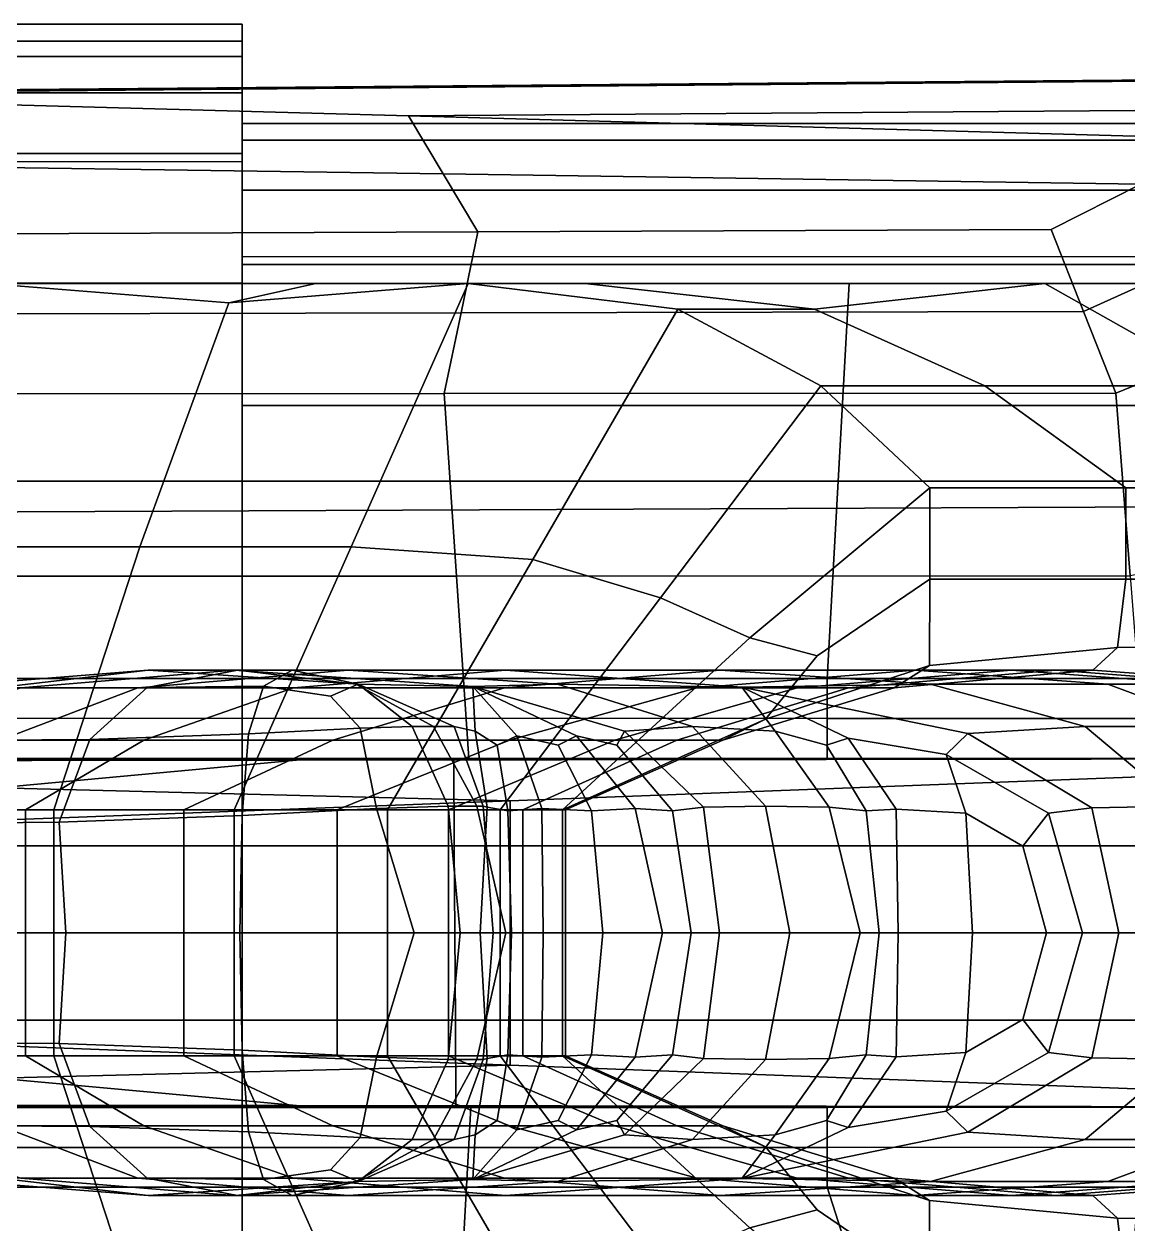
# Model space of a CAD drawing. Extents: x -4.9 to 4.89, y -0.62 to 0.62.
# Drawn here: x -2.0799 to -1.7448, y -0.0884 to 0.276 of the extents above; entities that cross this region are included whole.
import ezdxf

# ---------------------------------------------------------------- set-up
doc = ezdxf.new("R2010")
doc.units = 0

msp = doc.modelspace()

# ---------------------------------------------------------------- linework, layer by layer
for points in [[(-2.12019, 0.27597, 1.23672), (-2.12019, 0.26613, 1.30872), (-2.01368, 0.26613, 1.30768), (-2.01368, 0.27597, 1.23681)], [(-2.12019, 0.27597, 1.23672), (-2.01368, 0.27597, 1.23681), (-2.01368, 0.27074, 1.16838), (-2.12019, 0.27074, 1.16736)], [(-2.01368, 0.26085, 1.23478), (-2.01368, 0.27597, 1.23681), (-2.01368, 0.26613, 1.30768), (-2.01368, 0.25058, 1.29817)], [(-2.01368, 0.26085, 1.23478), (-2.01368, 0.25571, 1.16936), (-2.01368, 0.27074, 1.16838), (-2.01368, 0.27597, 1.23681)], [(-2.12019, 0.25503, 1.1017), (-2.12019, 0.27074, 1.16736), (-2.01368, 0.27074, 1.16838), (-2.01368, 0.25503, 1.1025)], [(-2.01368, 0.24028, 1.10369), (-2.01368, 0.25503, 1.1025), (-2.01368, 0.27074, 1.16838), (-2.01368, 0.25571, 1.16936)], [(-2.12019, 0.23661, 1.3823), (-2.01368, 0.23661, 1.38088), (-2.01368, 0.26613, 1.30768), (-2.12019, 0.26613, 1.30872)], [(-2.01368, 0.21976, 1.35777), (-2.01368, 0.25058, 1.29817), (-2.01368, 0.26613, 1.30768), (-2.01368, 0.23661, 1.38088)], [(-1.65817, 0.25948, 1.02672), (-2.21735, 0.25469, 1.02314), (-2.22207, 0.25438, 1.03844), (-1.38094, 0.26172, 1.03616)], [(-1.38092, 0.13086, 1.03712), (-1.38094, 0.26172, 1.03616), (-2.22207, 0.25438, 1.03844), (-2.22207, 0.12719, 1.03844)], [(-1.65817, 0.25948, 1.02672), (-1.37622, 0.26203, 1.02086), (-2.21262, 0.255, 1.00784), (-2.21735, 0.25469, 1.02314)], [(-1.41197, 0.25212, 0.98336), (-1.96318, 0.24806, 0.97699), (-2.21262, 0.255, 1.00784), (-1.37622, 0.26203, 1.02086)], [(-2.01368, 0.26085, 1.23478), (-2.01368, 0.25058, 1.29817), (-2.01368, 0.24573, 1.29361), (-2.01368, 0.24573, 1.23274)], [(-2.01368, 0.26085, 1.23478), (-2.01368, 0.24573, 1.23274), (-2.01368, 0.24068, 1.17034), (-2.01368, 0.25571, 1.16936)], [(-2.01368, 0.24028, 1.10369), (-2.01368, 0.25571, 1.16936), (-2.01368, 0.24068, 1.17034), (-2.01368, 0.22552, 1.10488)], [(-1.95264, 0.23044, 0.90912), (-2.16437, 0.23356, 0.92464), (-2.21262, 0.255, 1.00784), (-1.96318, 0.24806, 0.97699)], [(-2.12019, 0.25503, 1.1017), (-2.01368, 0.25503, 1.1025), (-2.01368, 0.2341, 1.03788), (-2.12019, 0.2341, 1.03788)], [(-2.01368, 0.24028, 1.10369), (-2.01368, 0.21971, 1.03788), (-2.01368, 0.2341, 1.03788), (-2.01368, 0.25503, 1.1025)], [(-1.41197, 0.25212, 0.98336), (-1.44773, 0.2422, 0.94586), (-1.71373, 0.24112, 0.94615), (-1.96318, 0.24806, 0.97699)], [(-2.01368, 0.21976, 1.35777), (-2.01368, 0.20292, 1.33466), (-2.01368, 0.24573, 1.29361), (-2.01368, 0.25058, 1.29817)], [(-1.95264, 0.23044, 0.90912), (-1.96318, 0.24806, 0.97699), (-1.71373, 0.24112, 0.94615), (-1.7409, 0.22733, 0.89361)], [(-1.73676, 0.24573, 1.23265), (-1.73676, 0.24068, 1.16931), (-2.01368, 0.24068, 1.17034), (-2.01368, 0.24573, 1.23274)], [(-1.73676, 0.24573, 1.23265), (-2.01368, 0.24573, 1.23274), (-2.01368, 0.24573, 1.29361), (-1.73676, 0.24573, 1.29503)], [(-1.73676, 0.20292, 1.33608), (-1.73676, 0.24573, 1.29503), (-2.01368, 0.24573, 1.29361), (-2.01368, 0.20292, 1.33466)], [(-1.73676, 0.22552, 1.10407), (-2.01368, 0.22552, 1.10488), (-2.01368, 0.24068, 1.17034), (-1.73676, 0.24068, 1.16931)], [(-2.01368, 0.24028, 1.10369), (-2.01368, 0.22552, 1.10488), (-2.01368, 0.20531, 1.03788), (-2.01368, 0.21971, 1.03788)], [(-1.95264, 0.23044, 0.90912), (-1.9421, 0.21282, 0.84125), (-2.11612, 0.21211, 0.84144), (-2.16437, 0.23356, 0.92464)], [(-2.12019, 0.23661, 1.3823), (-2.12019, 0.19724, 1.45667), (-2.01368, 0.19724, 1.45525), (-2.01368, 0.23661, 1.38088)], [(-2.01368, 0.21976, 1.35777), (-2.01368, 0.23661, 1.38088), (-2.01368, 0.19724, 1.45525), (-2.01368, 0.17868, 1.41548)], [(-1.95264, 0.23044, 0.90912), (-1.7409, 0.22733, 0.89361), (-1.76807, 0.21353, 0.84107), (-1.9421, 0.21282, 0.84125)], [(-1.72504, 0.20363, 0.86587), (-1.75824, 0.18868, 0.81162), (-1.76807, 0.21353, 0.84107), (-1.7409, 0.22733, 0.89361)], [(-1.73676, 0.22552, 1.10407), (-1.73676, 0.20531, 1.03788), (-2.01368, 0.20531, 1.03788), (-2.01368, 0.22552, 1.10488)], [(-2.01368, 0.21976, 1.35777), (-2.01368, 0.17868, 1.41548), (-2.01368, 0.16011, 1.37571), (-2.01368, 0.20292, 1.33466)], [(-1.94722, 0.1883, 0.81109), (-2.13621, 0.18791, 0.81057), (-2.11612, 0.21211, 0.84144), (-1.9421, 0.21282, 0.84125)], [(-1.94722, 0.1883, 0.81109), (-1.9421, 0.21282, 0.84125), (-1.76807, 0.21353, 0.84107), (-1.75824, 0.18868, 0.81162)], [(-1.73676, 0.20292, 1.33608), (-2.01368, 0.20292, 1.33466), (-2.01368, 0.16011, 1.37571), (-1.73676, 0.16011, 1.37713)], [(-1.72504, 0.20363, 0.86587), (-1.70917, 0.17992, 0.83814), (-1.74841, 0.16383, 0.78218), (-1.75824, 0.18868, 0.81162)], [(-1.83274, 0.1372, 0.59839), (-1.82942, 0.19714, 0.54645), (-2.27376, 0.19714, 0.54645), (-2.29509, 0.1372, 0.59839)], [(-1.94949, 0.19714, 0.49337), (-2.22759, 0.19714, 0.50349), (-2.27376, 0.19714, 0.54645), (-1.82942, 0.19714, 0.54645)], [(-1.94949, 0.19714, 0.49337), (-2.04224, 0.19714, 0.44375), (-2.19072, 0.19714, 0.45892), (-2.22759, 0.19714, 0.50349)], [(-2.08038, 0.19714, 0.401), (-2.17243, 0.19714, 0.41112), (-2.19072, 0.19714, 0.45892), (-2.04224, 0.19714, 0.44375)], [(-2.12019, 0, 1.45667), (-2.01368, 0, 1.45525), (-2.01368, 0.19724, 1.45525), (-2.12019, 0.19724, 1.45667)], [(-2.11036, 0.11725, 0.28423), (-2.09121, 0.19714, 0.3617), (-2.01769, 0.19126, 0.35264), (-2.04471, 0.11725, 0.27035)], [(-2.08038, 0.19714, 0.401), (-1.99128, 0.19714, 0.37716), (-2.01769, 0.19126, 0.35264), (-2.09121, 0.19714, 0.3617)], [(-2.08038, 0.19714, 0.401), (-2.04224, 0.19714, 0.44375), (-1.93312, 0.19714, 0.4151), (-1.99128, 0.19714, 0.37716)], [(-1.98061, 0.11725, 0.23311), (-2.04471, 0.11725, 0.27035), (-2.01769, 0.19126, 0.35264), (-1.9451, 0.19714, 0.30064)], [(-1.94949, 0.19714, 0.49337), (-1.67138, 0.19714, 0.48326), (-1.93312, 0.19714, 0.4151), (-2.04224, 0.19714, 0.44375)], [(-1.90963, 0.19714, 0.31856), (-1.9451, 0.19714, 0.30064), (-2.01769, 0.19126, 0.35264), (-1.99128, 0.19714, 0.37716)], [(-2.01368, 0, 1.41548), (-2.01368, 0.17868, 1.41548), (-2.01368, 0.19724, 1.45525), (-2.01368, 0, 1.45525)], [(-1.90963, 0.19714, 0.31856), (-1.99128, 0.19714, 0.37716), (-1.93312, 0.19714, 0.4151), (-1.87416, 0.19714, 0.33648)], [(-1.98061, 0.11725, 0.23311), (-1.9451, 0.19714, 0.30064), (-1.8814, 0.18939, 0.23089), (-1.92547, 0.11338, 0.17527)], [(-1.94949, 0.19714, 0.49337), (-1.82942, 0.19714, 0.54645), (-1.38508, 0.19714, 0.54645), (-1.67138, 0.19714, 0.48326)], [(-1.90963, 0.19714, 0.31856), (-1.83992, 0.18939, 0.23953), (-1.8814, 0.18939, 0.23089), (-1.9451, 0.19714, 0.30064)], [(-1.64803, 0.19714, 0.34914), (-1.87416, 0.19714, 0.33648), (-1.93312, 0.19714, 0.4151), (-1.67138, 0.19714, 0.48326)], [(-1.90963, 0.19714, 0.31856), (-1.87416, 0.19714, 0.33648), (-1.77003, 0.19714, 0.26432), (-1.83992, 0.18939, 0.23953)], [(-1.64803, 0.19714, 0.34914), (-1.62467, 0.19714, 0.21501), (-1.77003, 0.19714, 0.26432), (-1.87416, 0.19714, 0.33648)], [(-1.78818, 0.16615, 0.14707), (-1.83992, 0.18939, 0.23953), (-1.77003, 0.19714, 0.26432), (-1.7148, 0.16615, 0.14483)], [(-1.83274, 0.1372, 0.59839), (-1.3704, 0.1372, 0.59839), (-1.38508, 0.19714, 0.54645), (-1.82942, 0.19714, 0.54645)], [(-1.59444, 0.16615, 0.13145), (-1.7148, 0.16615, 0.14483), (-1.77003, 0.19714, 0.26432), (-1.62467, 0.19714, 0.21501)], [(-1.94722, 0.1883, 0.81109), (-1.95235, 0.16377, 0.78094), (-2.1563, 0.1637, 0.7797), (-2.13621, 0.18791, 0.81057)], [(-1.94722, 0.1883, 0.81109), (-1.75824, 0.18868, 0.81162), (-1.74841, 0.16383, 0.78218), (-1.95235, 0.16377, 0.78094)], [(-1.88672, 0.10176, 0.09955), (-1.92547, 0.11338, 0.17527), (-1.8814, 0.18939, 0.23089), (-1.83805, 0.16615, 0.14374)], [(-1.78818, 0.16615, 0.14707), (-1.83805, 0.16615, 0.14374), (-1.8814, 0.18939, 0.23089), (-1.83992, 0.18939, 0.23953)], [(-2.01368, 0, 1.41548), (-2.01368, 0, 1.37571), (-2.01368, 0.16011, 1.37571), (-2.01368, 0.17868, 1.41548)], [(-1.70428, 0.11644, 0.82666), (-1.74406, 0.10839, 0.7794), (-1.74841, 0.16383, 0.78218), (-1.70917, 0.17992, 0.83814)], [(-1.88672, 0.10176, 0.09955), (-1.83805, 0.16615, 0.14374), (-1.80489, 0.13517, 0.04789), (-1.85952, 0.08959, 0.03505)], [(-1.78818, 0.16615, 0.14707), (-1.74542, 0.13517, 0.04789), (-1.80489, 0.13517, 0.04789), (-1.83805, 0.16615, 0.14374)], [(-1.78818, 0.16615, 0.14707), (-1.7148, 0.16615, 0.14483), (-1.68595, 0.13517, 0.04789), (-1.74542, 0.13517, 0.04789)], [(-1.94863, 0.10836, 0.77775), (-2.1532, 0.10832, 0.77609), (-2.1563, 0.1637, 0.7797), (-1.95235, 0.16377, 0.78094)], [(-1.94863, 0.10836, 0.77775), (-1.95235, 0.16377, 0.78094), (-1.74841, 0.16383, 0.78218), (-1.74406, 0.10839, 0.7794)], [(-1.73676, 0, 1.37713), (-1.73676, 0.16011, 1.37713), (-2.01368, 0.16011, 1.37571), (-2.01368, 0, 1.37571)], [(-1.83274, 0.1372, 0.59839), (-2.29509, 0.1372, 0.59839), (-2.31642, 0.07726, 0.65034), (-1.83607, 0.07726, 0.65034)], [(-1.83907, 0.08409, 0.01085), (-1.85952, 0.08959, 0.03505), (-1.80489, 0.13517, 0.04789), (-1.80489, 0.10745, 0.02533)], [(-1.83274, 0.1372, 0.59839), (-1.83607, 0.07726, 0.65034), (-1.35571, 0.07726, 0.65034), (-1.3704, 0.1372, 0.59839)], [(-1.74542, 0.10745, 0.0263), (-1.80489, 0.10745, 0.02533), (-1.80489, 0.13517, 0.04789), (-1.74542, 0.13517, 0.04789)], [(-1.74542, 0.10745, 0.0263), (-1.74542, 0.13517, 0.04789), (-1.68595, 0.13517, 0.04789), (-1.68595, 0.10745, 0.02727)], [(-1.38092, 0.13086, 1.03712), (-2.22207, 0.12719, 1.03844), (-2.22207, 0, 1.03844), (-1.38092, -0.00003, 1.03759)], [(-2.11036, 0.11725, 0.28423), (-2.04471, 0.11725, 0.27035), (-2.07084, 0.03736, 0.19426), (-2.12951, 0.03736, 0.20676)], [(-1.98061, 0.11725, 0.23311), (-2.01611, 0.03736, 0.16559), (-2.07084, 0.03736, 0.19426), (-2.04471, 0.11725, 0.27035)], [(-1.98061, 0.11725, 0.23311), (-1.92547, 0.11338, 0.17527), (-1.96955, 0.03736, 0.11964), (-2.01611, 0.03736, 0.16559)], [(-1.88672, 0.10176, 0.09955), (-1.93539, 0.03736, 0.05535), (-1.96955, 0.03736, 0.11964), (-1.92547, 0.11338, 0.17527)], [(-1.94863, 0.10836, 0.77775), (-1.94491, 0.05294, 0.77456), (-2.1501, 0.05293, 0.77248), (-2.1532, 0.10832, 0.77609)], [(-1.94863, 0.10836, 0.77775), (-1.74406, 0.10839, 0.7794), (-1.73971, 0.05295, 0.77663), (-1.94491, 0.05294, 0.77456)], [(-1.83907, 0.08409, 0.01085), (-1.80489, 0.10745, 0.02533), (-1.805, 0.08123, -0.0072), (-1.85478, 0.06493, -0.01552)], [(-1.74542, 0.10745, 0.0263), (-1.74793, 0.08666, -0.00447), (-1.805, 0.08123, -0.0072), (-1.80489, 0.10745, 0.02533)], [(-1.74542, 0.10745, 0.0263), (-1.68595, 0.10745, 0.02727), (-1.67566, 0.0872, 0.01316), (-1.74793, 0.08666, -0.00447)], [(-1.88672, 0.10176, 0.09955), (-1.85952, 0.08959, 0.03505), (-1.91644, 0.03736, -0.01188), (-1.93539, 0.03736, 0.05535)], [(-1.83907, 0.08409, 0.01085), (-1.85478, 0.06493, -0.01552), (-1.91644, 0.03736, -0.01188), (-1.85952, 0.08959, 0.03505)], [(-1.75547, 0.07973, -0.05359), (-1.81577, 0.07443, -0.05205), (-1.805, 0.08123, -0.0072), (-1.74793, 0.08666, -0.00447)], [(-1.75547, 0.07973, -0.05359), (-1.74793, 0.08666, -0.00447), (-1.67566, 0.0872, 0.01316), (-1.70027, 0.07571, -0.06339)], [(-1.86773, 0.05855, -0.05758), (-1.85478, 0.06493, -0.01552), (-1.805, 0.08123, -0.0072), (-1.81577, 0.07443, -0.05205)], [(-1.83607, 0.06513, 0.6508), (-1.83607, 0.07726, 0.65034), (-2.31642, 0.07726, 0.65034), (-2.31642, 0.06515, 0.65126)], [(-2.04225, 0.07973, -0.63412), (-2.08837, 0.07438, -0.69396), (-2.14158, 0.06979, -0.67361), (-2.10961, 0.07443, -0.60182)], [(-2.04225, 0.07973, -0.63412), (-2.10961, 0.07443, -0.60182), (-2.08086, 0.07443, -0.51111), (-2.01623, 0.07973, -0.54067)], [(-2.04225, 0.07973, -0.63412), (-2.0151, 0.07973, -0.68495), (-2.04256, 0.07449, -0.71139), (-2.08837, 0.07438, -0.69396)], [(-1.98149, 0.07973, -0.45753), (-2.01623, 0.07973, -0.54067), (-2.08086, 0.07443, -0.51111), (-2.04536, 0.07443, -0.42725)], [(-1.98149, 0.07973, -0.45753), (-2.04536, 0.07443, -0.42725), (-1.9981, 0.07443, -0.34819), (-1.93369, 0.07973, -0.37754)], [(-1.99855, 0.07973, -0.71178), (-2.00719, 0.0749, -0.72753), (-2.04256, 0.07449, -0.71139), (-2.0151, 0.07973, -0.68495)], [(-2.04225, 0.07973, -0.63412), (-2.01623, 0.07973, -0.54067), (-1.94361, 0.07486, -0.56611), (-1.97843, 0.07547, -0.63645)], [(-2.04225, 0.07973, -0.63412), (-1.97843, 0.07547, -0.63645), (-1.97918, 0.07547, -0.68578), (-2.0151, 0.07973, -0.68495)], [(-1.98149, 0.07973, -0.45753), (-1.9179, 0.07547, -0.48424), (-1.94361, 0.07486, -0.56611), (-2.01623, 0.07973, -0.54067)], [(-1.99855, 0.07973, -0.71178), (-2.0151, 0.07973, -0.68495), (-1.97918, 0.07547, -0.68578), (-1.97848, 0.07547, -0.71855)], [(-1.99855, 0.07973, -0.71178), (-1.97848, 0.07547, -0.71855), (-1.98686, 0.0719, -0.73308), (-2.00719, 0.0749, -0.72753)], [(-1.86852, 0.07973, -0.29355), (-1.93369, 0.07973, -0.37754), (-1.9981, 0.07443, -0.34819), (-1.93407, 0.07443, -0.27184)], [(-1.98149, 0.07973, -0.45753), (-1.93369, 0.07973, -0.37754), (-1.86198, 0.0746, -0.41116), (-1.9179, 0.07547, -0.48424)], [(-1.86852, 0.07973, -0.29355), (-1.93407, 0.07443, -0.27184), (-1.87563, 0.07443, -0.20409), (-1.80947, 0.07973, -0.2171)], [(-1.86852, 0.07973, -0.29355), (-1.80467, 0.07547, -0.31154), (-1.86198, 0.0746, -0.41116), (-1.93369, 0.07973, -0.37754)], [(-1.78009, 0.07973, -0.15973), (-1.80947, 0.07973, -0.2171), (-1.87563, 0.07443, -0.20409), (-1.84517, 0.07443, -0.1508)], [(-1.86852, 0.07973, -0.29355), (-1.80947, 0.07973, -0.2171), (-1.75083, 0.07547, -0.23622), (-1.80467, 0.07547, -0.31154)], [(-1.78009, 0.07973, -0.15973), (-1.84517, 0.07443, -0.1508), (-1.82958, 0.07443, -0.10309), (-1.76665, 0.07973, -0.10928)], [(-1.83607, 0.06513, 0.6508), (-1.35571, 0.06511, 0.65034), (-1.35571, 0.07726, 0.65034), (-1.83607, 0.07726, 0.65034)], [(-1.75547, 0.07973, -0.05359), (-1.76665, 0.07973, -0.10928), (-1.82958, 0.07443, -0.10309), (-1.81577, 0.07443, -0.05205)], [(-1.78009, 0.07973, -0.15973), (-1.72329, 0.07547, -0.17914), (-1.75083, 0.07547, -0.23622), (-1.80947, 0.07973, -0.2171)], [(-1.78009, 0.07973, -0.15973), (-1.76665, 0.07973, -0.10928), (-1.7018, 0.07477, -0.12755), (-1.72329, 0.07547, -0.17914)], [(-1.75547, 0.07973, -0.05359), (-1.70027, 0.07571, -0.06339), (-1.7018, 0.07477, -0.12755), (-1.76665, 0.07973, -0.10928)], [(-2.08711, 0.05855, -0.39218), (-2.04536, 0.07443, -0.42725), (-2.08086, 0.07443, -0.51111), (-2.12104, 0.05855, -0.47137)], [(-2.11844, 0.05834, -0.7225), (-2.08837, 0.07438, -0.69396), (-2.04256, 0.07449, -0.71139), (-2.05995, 0.05876, -0.72857)], [(-2.08711, 0.05855, -0.39218), (-2.04352, 0.05855, -0.31925), (-1.9981, 0.07443, -0.34819), (-2.04536, 0.07443, -0.42725)], [(-2.01178, 0.06041, -0.74339), (-2.05995, 0.05876, -0.72857), (-2.04256, 0.07449, -0.71139), (-2.00719, 0.0749, -0.72753)], [(-1.98611, 0.05855, -0.25485), (-1.93407, 0.07443, -0.27184), (-1.9981, 0.07443, -0.34819), (-2.04352, 0.05855, -0.31925)], [(-2.01178, 0.06041, -0.74339), (-2.00719, 0.0749, -0.72753), (-1.98686, 0.0719, -0.73308), (-1.97786, 0.06212, -0.75228)], [(-1.96209, 0.06269, -0.74055), (-1.97786, 0.06212, -0.75228), (-1.98686, 0.0719, -0.73308), (-1.97848, 0.07547, -0.71855)], [(-1.98611, 0.05855, -0.25485), (-1.93256, 0.05855, -0.19884), (-1.87563, 0.07443, -0.20409), (-1.93407, 0.07443, -0.27184)], [(-1.9493, 0.06269, -0.67315), (-1.95555, 0.06269, -0.71268), (-1.97918, 0.07547, -0.68578), (-1.97843, 0.07547, -0.63645)], [(-1.96209, 0.06269, -0.74055), (-1.97848, 0.07547, -0.71855), (-1.97918, 0.07547, -0.68578), (-1.95555, 0.06269, -0.71268)], [(-1.9493, 0.06269, -0.67315), (-1.97843, 0.07547, -0.63645), (-1.94361, 0.07486, -0.56611), (-1.94299, 0.06127, -0.64147)], [(-1.87699, 0.06269, -0.50861), (-1.89765, 0.06127, -0.54608), (-1.94361, 0.07486, -0.56611), (-1.9179, 0.07547, -0.48424)], [(-1.89992, 0.057, -0.57136), (-1.91218, 0.05984, -0.58678), (-1.94361, 0.07486, -0.56611), (-1.89765, 0.06127, -0.54608)], [(-1.91779, 0.057, -0.60789), (-1.93033, 0.05984, -0.61475), (-1.94361, 0.07486, -0.56611), (-1.91218, 0.05984, -0.58678)], [(-1.93625, 0.057, -0.63714), (-1.94299, 0.06127, -0.64147), (-1.94361, 0.07486, -0.56611), (-1.93033, 0.05984, -0.61475)], [(-1.90055, 0.05855, -0.15111), (-1.84517, 0.07443, -0.1508), (-1.87563, 0.07443, -0.20409), (-1.93256, 0.05855, -0.19884)], [(-1.87699, 0.06269, -0.50861), (-1.9179, 0.07547, -0.48424), (-1.86198, 0.0746, -0.41116), (-1.85187, 0.06127, -0.47529)], [(-1.90055, 0.05855, -0.15111), (-1.88172, 0.05855, -0.10592), (-1.82958, 0.07443, -0.10309), (-1.84517, 0.07443, -0.1508)], [(-1.86773, 0.05855, -0.05758), (-1.81577, 0.07443, -0.05205), (-1.82958, 0.07443, -0.10309), (-1.88172, 0.05855, -0.10592)], [(-1.75775, 0.06269, -0.31737), (-1.79336, 0.06056, -0.37146), (-1.86198, 0.0746, -0.41116), (-1.80467, 0.07547, -0.31154)], [(-1.83625, 0.057, -0.46248), (-1.85187, 0.06127, -0.47529), (-1.86198, 0.0746, -0.41116), (-1.82972, 0.05913, -0.43573)], [(-1.79994, 0.05416, -0.41041), (-1.82972, 0.05913, -0.43573), (-1.86198, 0.0746, -0.41116), (-1.79336, 0.06056, -0.37146)], [(-1.75775, 0.06269, -0.31737), (-1.80467, 0.07547, -0.31154), (-1.75083, 0.07547, -0.23622), (-1.71644, 0.06269, -0.25976)], [(-1.69278, 0.06269, -0.21028), (-1.71644, 0.06269, -0.25976), (-1.75083, 0.07547, -0.23622), (-1.72329, 0.07547, -0.17914)], [(-1.83607, 0.06513, 0.6508), (-2.31642, 0.06515, 0.65126), (-2.31642, 0.05303, 0.65218), (-1.83607, 0.05299, 0.65126)], [(-2.01178, 0.06041, -0.74339), (-1.97786, 0.06212, -0.75228), (-1.97288, 0.03778, -0.76875), (-2.01371, 0.03565, -0.75532)], [(-1.96209, 0.06269, -0.74055), (-1.95118, 0.03849, -0.76278), (-1.97288, 0.03778, -0.76875), (-1.97786, 0.06212, -0.75228)], [(-1.96209, 0.06269, -0.74055), (-1.95555, 0.06269, -0.71268), (-1.94243, 0.03849, -0.74264), (-1.95118, 0.03849, -0.76278)], [(-1.9493, 0.06269, -0.67315), (-1.94047, 0.03849, -0.71357), (-1.94243, 0.03849, -0.74264), (-1.95555, 0.06269, -0.71268)], [(-1.9493, 0.06269, -0.67315), (-1.94299, 0.06127, -0.64147), (-1.93931, 0.03814, -0.68511), (-1.94047, 0.03849, -0.71357)], [(-1.86773, 0.05855, -0.05758), (-1.91553, 0.03736, -0.06666), (-1.91644, 0.03736, -0.01188), (-1.85478, 0.06493, -0.01552)], [(-1.87699, 0.06269, -0.50861), (-1.8548, 0.03849, -0.52601), (-1.8736, 0.03814, -0.54945), (-1.89765, 0.06127, -0.54608)], [(-1.87699, 0.06269, -0.50861), (-1.85187, 0.06127, -0.47529), (-1.83543, 0.03814, -0.50394), (-1.8548, 0.03849, -0.52601)], [(-1.83607, 0.06513, 0.6508), (-1.83607, 0.05299, 0.65126), (-1.35571, 0.05295, 0.65034), (-1.35571, 0.06511, 0.65034)], [(-1.75775, 0.06269, -0.31737), (-1.7289, 0.03849, -0.31717), (-1.75576, 0.03796, -0.35418), (-1.79336, 0.06056, -0.37146)], [(-1.75775, 0.06269, -0.31737), (-1.71644, 0.06269, -0.25976), (-1.69457, 0.04107, -0.28301), (-1.7289, 0.03849, -0.31717)], [(-2.11844, 0.05834, -0.7225), (-2.05995, 0.05876, -0.72857), (-2.06922, 0.03358, -0.73797), (-2.13497, 0.03306, -0.73218)], [(-2.08711, 0.05855, -0.39218), (-2.11779, 0.03736, -0.3547), (-2.07945, 0.03736, -0.29051), (-2.04352, 0.05855, -0.31925)], [(-1.98611, 0.05855, -0.25485), (-2.04352, 0.05855, -0.31925), (-2.07945, 0.03736, -0.29051), (-2.0314, 0.03736, -0.24021)], [(-2.01178, 0.06041, -0.74339), (-2.01371, 0.03565, -0.75532), (-2.06922, 0.03358, -0.73797), (-2.05995, 0.05876, -0.72857)], [(-1.98611, 0.05855, -0.25485), (-2.0314, 0.03736, -0.24021), (-1.98487, 0.03736, -0.19749), (-1.93256, 0.05855, -0.19884)], [(-1.90055, 0.05855, -0.15111), (-1.93256, 0.05855, -0.19884), (-1.98487, 0.03736, -0.19749), (-1.95108, 0.03736, -0.15603)], [(-1.90055, 0.05855, -0.15111), (-1.95108, 0.03736, -0.15603), (-1.92847, 0.03736, -0.11328), (-1.88172, 0.05855, -0.10592)], [(-1.93625, 0.057, -0.63714), (-1.93299, 0.03707, -0.66677), (-1.93931, 0.03814, -0.68511), (-1.94299, 0.06127, -0.64147)], [(-1.93625, 0.057, -0.63714), (-1.93033, 0.05984, -0.61475), (-1.92273, 0.03778, -0.64514), (-1.93299, 0.03707, -0.66677)], [(-1.91779, 0.057, -0.60789), (-1.9076, 0.03707, -0.62656), (-1.92273, 0.03778, -0.64514), (-1.93033, 0.05984, -0.61475)], [(-1.86773, 0.05855, -0.05758), (-1.88172, 0.05855, -0.10592), (-1.92847, 0.03736, -0.11328), (-1.91553, 0.03736, -0.06666)], [(-1.91779, 0.057, -0.60789), (-1.91218, 0.05984, -0.58678), (-1.89438, 0.03778, -0.60236), (-1.9076, 0.03707, -0.62656)], [(-1.89992, 0.057, -0.57136), (-1.88305, 0.03707, -0.57633), (-1.89438, 0.03778, -0.60236), (-1.91218, 0.05984, -0.58678)], [(-1.89992, 0.057, -0.57136), (-1.89765, 0.06127, -0.54608), (-1.8736, 0.03814, -0.54945), (-1.88305, 0.03707, -0.57633)], [(-1.83625, 0.057, -0.46248), (-1.82427, 0.03707, -0.48115), (-1.83543, 0.03814, -0.50394), (-1.85187, 0.06127, -0.47529)], [(-1.83625, 0.057, -0.46248), (-1.82972, 0.05913, -0.43573), (-1.81517, 0.0376, -0.45466), (-1.82427, 0.03707, -0.48115)], [(-1.79994, 0.05416, -0.41041), (-1.79399, 0.03636, -0.43393), (-1.81517, 0.0376, -0.45466), (-1.82972, 0.05913, -0.43573)], [(-1.79994, 0.05416, -0.41041), (-1.79336, 0.06056, -0.37146), (-1.75576, 0.03796, -0.35418), (-1.76888, 0.03636, -0.39195)], [(-2.10359, 0.05265, 0.78862), (-2.35782, 0.05249, 0.75928), (-2.39921, 0.05196, 0.86637), (-1.99717, 0.05246, 0.85684)], [(-2.08795, 0.04408, 0.87898), (-1.99717, 0.05246, 0.85684), (-2.39921, 0.05196, 0.86637), (-2.33436, 0.03964, 0.89481)], [(-2.10359, 0.05265, 0.78862), (-1.94272, 0.0529, 0.75118), (-2.31642, 0.05303, 0.65218), (-2.35782, 0.05249, 0.75928)], [(-1.75576, 0.05298, 0.71661), (-1.83607, 0.05299, 0.65126), (-2.31642, 0.05303, 0.65218), (-1.94272, 0.0529, 0.75118)], [(-1.94718, 0.05293, 0.83141), (-1.94945, 0.05291, 0.88826), (-2.23982, 0.05287, 0.92276), (-2.19496, 0.0529, 0.84762)], [(-1.94928, 0.02644, 0.88836), (-2.23949, 0.0264, 0.92296), (-2.23982, 0.05287, 0.92276), (-1.94945, 0.05291, 0.88826)], [(-1.94718, 0.05293, 0.83141), (-2.19496, 0.0529, 0.84762), (-2.1501, 0.05293, 0.77248), (-1.94491, 0.05294, 0.77456)], [(-2.10359, 0.05265, 0.78862), (-1.99717, 0.05246, 0.85684), (-1.59513, 0.05295, 0.84732), (-1.94272, 0.0529, 0.75118)], [(-2.08795, 0.04408, 0.87898), (-1.93232, 0.04014, 0.88529), (-1.59513, 0.05295, 0.84732), (-1.99717, 0.05246, 0.85684)], [(-1.94718, 0.05293, 0.83141), (-1.69939, 0.05295, 0.81519), (-1.65907, 0.05295, 0.85375), (-1.94945, 0.05291, 0.88826)], [(-1.94928, 0.02644, 0.88836), (-1.94945, 0.05291, 0.88826), (-1.65907, 0.05295, 0.85375), (-1.65907, 0.02648, 0.85375)], [(-1.94718, 0.05293, 0.83141), (-1.94491, 0.05294, 0.77456), (-1.73971, 0.05295, 0.77663), (-1.69939, 0.05295, 0.81519)], [(-1.75576, 0.05298, 0.71661), (-1.94272, 0.0529, 0.75118), (-1.59513, 0.05295, 0.84732), (-1.47542, 0.05295, 0.74883)], [(-1.93232, 0, 0.88529), (-1.59513, 0, 0.84732), (-1.59513, 0.05295, 0.84732), (-1.93232, 0.04014, 0.88529)], [(-1.75576, 0.05298, 0.71661), (-1.47542, 0.05295, 0.74883), (-1.35571, 0.05295, 0.65034), (-1.83607, 0.05299, 0.65126)], [(-1.79994, 0.05416, -0.41041), (-1.76888, 0.03636, -0.39195), (-1.77672, 0.0263, -0.41617), (-1.79399, 0.03636, -0.43393)], [(-2.08795, 0.04408, 0.87898), (-2.33436, 0.03964, 0.89481), (-2.26952, 0.02733, 0.92325), (-1.93232, 0.04014, 0.88529)], [(-1.93232, 0, 0.88529), (-1.93232, 0.04014, 0.88529), (-2.26952, 0.02733, 0.92325), (-2.26952, 0, 0.92325)], [(-2.12951, 0, 0.20676), (-2.12951, 0.03736, 0.20676), (-2.07084, 0.03736, 0.19426), (-2.07084, 0, 0.19426)], [(-2.11779, 0, -0.3547), (-2.07945, 0, -0.29051), (-2.07945, 0.03736, -0.29051), (-2.11779, 0.03736, -0.3547)], [(-2.0314, 0, -0.24021), (-2.0314, 0.03736, -0.24021), (-2.07945, 0.03736, -0.29051), (-2.07945, 0, -0.29051)], [(-2.01611, 0, 0.16559), (-2.07084, 0, 0.19426), (-2.07084, 0.03736, 0.19426), (-2.01611, 0.03736, 0.16559)], [(-2.0314, 0, -0.24021), (-1.98487, 0, -0.19749), (-1.98487, 0.03736, -0.19749), (-2.0314, 0.03736, -0.24021)], [(-2.01611, 0, 0.16559), (-2.01611, 0.03736, 0.16559), (-1.96955, 0.03736, 0.11964), (-1.96955, 0, 0.11964)], [(-2.01435, 0, -0.7593), (-2.01371, 0.03565, -0.75532), (-1.97288, 0.03778, -0.76875), (-1.9615, 0, -0.78374)], [(-1.95108, 0, -0.15603), (-1.95108, 0.03736, -0.15603), (-1.98487, 0.03736, -0.19749), (-1.98487, 0, -0.19749)], [(-1.94754, 0, -0.77018), (-1.9615, 0, -0.78374), (-1.97288, 0.03778, -0.76875), (-1.95118, 0.03849, -0.76278)], [(-1.93539, 0, 0.05535), (-1.96955, 0, 0.11964), (-1.96955, 0.03736, 0.11964), (-1.93539, 0.03736, 0.05535)], [(-1.94754, 0, -0.77018), (-1.95118, 0.03849, -0.76278), (-1.94243, 0.03849, -0.74264), (-1.93359, 0, -0.75663)], [(-1.95108, 0, -0.15603), (-1.92847, 0, -0.11328), (-1.92847, 0.03736, -0.11328), (-1.95108, 0.03736, -0.15603)], [(-1.93752, 0, -0.72705), (-1.93359, 0, -0.75663), (-1.94243, 0.03849, -0.74264), (-1.94047, 0.03849, -0.71357)], [(-1.93752, 0, -0.72705), (-1.94047, 0.03849, -0.71357), (-1.93931, 0.03814, -0.68511), (-1.94146, 0, -0.69746)], [(-1.9319, 0, -0.67665), (-1.94146, 0, -0.69746), (-1.93931, 0.03814, -0.68511), (-1.93299, 0.03707, -0.66677)], [(-1.93539, 0, 0.05535), (-1.93539, 0.03736, 0.05535), (-1.91644, 0.03736, -0.01188), (-1.91644, 0, -0.01188)], [(-1.9319, 0, -0.67665), (-1.93299, 0.03707, -0.66677), (-1.92273, 0.03778, -0.64514), (-1.92235, 0, -0.65583)], [(-1.91553, 0, -0.06666), (-1.91553, 0.03736, -0.06666), (-1.92847, 0.03736, -0.11328), (-1.92847, 0, -0.11328)], [(-1.90421, 0, -0.63278), (-1.92235, 0, -0.65583), (-1.92273, 0.03778, -0.64514), (-1.9076, 0.03707, -0.62656)], [(-1.91553, 0, -0.06666), (-1.91644, 0, -0.01188), (-1.91644, 0.03736, -0.01188), (-1.91553, 0.03736, -0.06666)], [(-1.90421, 0, -0.63278), (-1.9076, 0.03707, -0.62656), (-1.89438, 0.03778, -0.60236), (-1.88608, 0, -0.60973)], [(-1.87742, 0, -0.57798), (-1.88608, 0, -0.60973), (-1.89438, 0.03778, -0.60236), (-1.88305, 0.03707, -0.57633)], [(-1.87742, 0, -0.57798), (-1.88305, 0.03707, -0.57633), (-1.8736, 0.03814, -0.54945), (-1.86876, 0, -0.54624)], [(-1.84741, 0, -0.53181), (-1.86876, 0, -0.54624), (-1.8736, 0.03814, -0.54945), (-1.8548, 0.03849, -0.52601)], [(-1.84741, 0, -0.53181), (-1.8548, 0.03849, -0.52601), (-1.83543, 0.03814, -0.50394), (-1.82605, 0, -0.51738)], [(-1.82028, 0, -0.48737), (-1.82605, 0, -0.51738), (-1.83543, 0.03814, -0.50394), (-1.82427, 0.03707, -0.48115)], [(-1.82028, 0, -0.48737), (-1.82427, 0.03707, -0.48115), (-1.81517, 0.0376, -0.45466), (-1.81451, 0, -0.45736)], [(-1.792, 0, -0.44178), (-1.81451, 0, -0.45736), (-1.81517, 0.0376, -0.45466), (-1.79399, 0.03636, -0.43393)], [(-1.75853, 0, -0.38579), (-1.76888, 0.03636, -0.39195), (-1.75576, 0.03796, -0.35418), (-1.74756, 0, -0.34539)], [(-1.71928, 0, -0.31711), (-1.74756, 0, -0.34539), (-1.75576, 0.03796, -0.35418), (-1.7289, 0.03849, -0.31717)], [(-2.14048, 0, -0.73541), (-2.13497, 0.03306, -0.73218), (-2.06922, 0.03358, -0.73797), (-2.0672, 0, -0.73486)], [(-2.01435, 0, -0.7593), (-2.0672, 0, -0.73486), (-2.06922, 0.03358, -0.73797), (-2.01371, 0.03565, -0.75532)], [(-1.792, 0, -0.44178), (-1.79399, 0.03636, -0.43393), (-1.77672, 0.0263, -0.41617), (-1.76949, 0, -0.42619)], [(-1.75853, 0, -0.38579), (-1.76949, 0, -0.42619), (-1.77672, 0.0263, -0.41617), (-1.76888, 0.03636, -0.39195)], [(-1.94928, 0.02644, 0.88836), (-1.94911, -0.00003, 0.88845), (-2.23916, -0.00007, 0.92316), (-2.23949, 0.0264, 0.92296)], [(-1.94928, 0.02644, 0.88836), (-1.65907, 0.02648, 0.85375), (-1.65907, 0, 0.85375), (-1.94911, -0.00003, 0.88845)], [(-1.93232, 0, 0.88529), (-2.26952, 0, 0.92325), (-2.26952, -0.02733, 0.92325), (-1.93232, -0.04014, 0.88529)], [(-1.38092, -0.13099, 1.03708), (-1.38092, -0.00003, 1.03759), (-2.22207, 0, 1.03844), (-2.22207, -0.12719, 1.03844)], [(-2.14048, 0, -0.73541), (-2.0672, 0, -0.73486), (-2.06922, -0.03358, -0.73797), (-2.13497, -0.03306, -0.73218)], [(-2.12951, 0, 0.20676), (-2.07084, 0, 0.19426), (-2.07084, -0.03736, 0.19426), (-2.12951, -0.03736, 0.20676)], [(-2.12019, 0, 1.45667), (-2.12019, -0.19724, 1.45667), (-2.01368, -0.19724, 1.45525), (-2.01368, 0, 1.45525)], [(-2.11779, 0, -0.3547), (-2.11779, -0.03736, -0.3547), (-2.07945, -0.03736, -0.29051), (-2.07945, 0, -0.29051)], [(-2.0314, 0, -0.24021), (-2.07945, 0, -0.29051), (-2.07945, -0.03736, -0.29051), (-2.0314, -0.03736, -0.24021)], [(-2.01611, 0, 0.16559), (-2.01611, -0.03736, 0.16559), (-2.07084, -0.03736, 0.19426), (-2.07084, 0, 0.19426)], [(-2.01435, 0, -0.7593), (-2.01371, -0.03565, -0.75532), (-2.06922, -0.03358, -0.73797), (-2.0672, 0, -0.73486)], [(-2.0314, 0, -0.24021), (-2.0314, -0.03736, -0.24021), (-1.98487, -0.03736, -0.19749), (-1.98487, 0, -0.19749)], [(-2.01611, 0, 0.16559), (-1.96955, 0, 0.11964), (-1.96955, -0.03736, 0.11964), (-2.01611, -0.03736, 0.16559)], [(-2.01435, 0, -0.7593), (-1.9615, 0, -0.78374), (-1.97288, -0.03778, -0.76875), (-2.01371, -0.03565, -0.75532)], [(-2.01368, 0, 1.41548), (-2.01368, -0.17868, 1.41548), (-2.01368, -0.16011, 1.37571), (-2.01368, 0, 1.37571)], [(-2.01368, 0, 1.41548), (-2.01368, 0, 1.45525), (-2.01368, -0.19724, 1.45525), (-2.01368, -0.17868, 1.41548)], [(-1.73676, 0, 1.37713), (-2.01368, 0, 1.37571), (-2.01368, -0.16011, 1.37571), (-1.73676, -0.16011, 1.37713)], [(-1.95108, 0, -0.15603), (-1.98487, 0, -0.19749), (-1.98487, -0.03736, -0.19749), (-1.95108, -0.03736, -0.15603)], [(-1.94754, 0, -0.77018), (-1.95118, -0.03849, -0.76278), (-1.97288, -0.03778, -0.76875), (-1.9615, 0, -0.78374)], [(-1.93539, 0, 0.05535), (-1.93539, -0.03736, 0.05535), (-1.96955, -0.03736, 0.11964), (-1.96955, 0, 0.11964)], [(-1.94754, 0, -0.77018), (-1.93359, 0, -0.75663), (-1.94243, -0.03849, -0.74264), (-1.95118, -0.03849, -0.76278)], [(-1.95108, 0, -0.15603), (-1.95108, -0.03736, -0.15603), (-1.92847, -0.03736, -0.11328), (-1.92847, 0, -0.11328)], [(-1.94895, -0.02651, 0.88855), (-1.94911, -0.00003, 0.88845), (-1.65907, 0, 0.85375), (-1.65907, -0.02648, 0.85375)], [(-1.93752, 0, -0.72705), (-1.94047, -0.03849, -0.71357), (-1.94243, -0.03849, -0.74264), (-1.93359, 0, -0.75663)], [(-1.93752, 0, -0.72705), (-1.94146, 0, -0.69746), (-1.93931, -0.03814, -0.68511), (-1.94047, -0.03849, -0.71357)], [(-1.9319, 0, -0.67665), (-1.93299, -0.03707, -0.66677), (-1.93931, -0.03814, -0.68511), (-1.94146, 0, -0.69746)], [(-1.93539, 0, 0.05535), (-1.91644, 0, -0.01188), (-1.91644, -0.03736, -0.01188), (-1.93539, -0.03736, 0.05535)], [(-1.9319, 0, -0.67665), (-1.92235, 0, -0.65583), (-1.92273, -0.03778, -0.64514), (-1.93299, -0.03707, -0.66677)], [(-1.93232, 0, 0.88529), (-1.93232, -0.04014, 0.88529), (-1.59513, -0.05295, 0.84732), (-1.59513, 0, 0.84732)], [(-1.91553, 0, -0.06666), (-1.92847, 0, -0.11328), (-1.92847, -0.03736, -0.11328), (-1.91553, -0.03736, -0.06666)], [(-1.90421, 0, -0.63278), (-1.9076, -0.03707, -0.62656), (-1.92273, -0.03778, -0.64514), (-1.92235, 0, -0.65583)], [(-1.90421, 0, -0.63278), (-1.88608, 0, -0.60973), (-1.89438, -0.03778, -0.60236), (-1.9076, -0.03707, -0.62656)], [(-1.87742, 0, -0.57798), (-1.88305, -0.03707, -0.57633), (-1.89438, -0.03778, -0.60236), (-1.88608, 0, -0.60973)], [(-1.87742, 0, -0.57798), (-1.86876, 0, -0.54624), (-1.8736, -0.03814, -0.54945), (-1.88305, -0.03707, -0.57633)], [(-1.84741, 0, -0.53181), (-1.8548, -0.03849, -0.52601), (-1.8736, -0.03814, -0.54945), (-1.86876, 0, -0.54624)], [(-1.84741, 0, -0.53181), (-1.82605, 0, -0.51738), (-1.83543, -0.03814, -0.50394), (-1.8548, -0.03849, -0.52601)], [(-1.82028, 0, -0.48737), (-1.82427, -0.03707, -0.48115), (-1.83543, -0.03814, -0.50394), (-1.82605, 0, -0.51738)], [(-1.82028, 0, -0.48737), (-1.81451, 0, -0.45736), (-1.81517, -0.0376, -0.45466), (-1.82427, -0.03707, -0.48115)], [(-1.792, 0, -0.44178), (-1.79398, -0.03636, -0.43393), (-1.81517, -0.0376, -0.45466), (-1.81451, 0, -0.45736)], [(-1.792, 0, -0.44178), (-1.76949, 0, -0.42619), (-1.77672, -0.0263, -0.41617), (-1.79398, -0.03636, -0.43393)], [(-1.75853, 0, -0.38579), (-1.76888, -0.03636, -0.39194), (-1.77672, -0.0263, -0.41617), (-1.76949, 0, -0.42619)], [(-1.75853, 0, -0.38579), (-1.74756, 0, -0.34539), (-1.75576, -0.03796, -0.35418), (-1.76888, -0.03636, -0.39194)], [(-1.71928, 0, -0.31711), (-1.7289, -0.03849, -0.31717), (-1.75576, -0.03796, -0.35418), (-1.74756, 0, -0.34539)], [(-1.94895, -0.02651, 0.88855), (-2.23883, -0.02654, 0.92336), (-2.23916, -0.00007, 0.92316), (-1.94911, -0.00003, 0.88845)], [(-1.91553, 0, -0.06666), (-1.91553, -0.03736, -0.06666), (-1.91644, -0.03736, -0.01188), (-1.91644, 0, -0.01188)], [(-2.08795, -0.04408, 0.87898), (-1.93232, -0.04014, 0.88529), (-2.26952, -0.02733, 0.92325), (-2.33436, -0.03964, 0.89481)], [(-1.94895, -0.02651, 0.88855), (-1.94878, -0.05298, 0.88865), (-2.2385, -0.05301, 0.92356), (-2.23883, -0.02654, 0.92336)], [(-1.94895, -0.02651, 0.88855), (-1.65907, -0.02648, 0.85375), (-1.65907, -0.05295, 0.85375), (-1.94878, -0.05298, 0.88865)], [(-1.79994, -0.05416, -0.41041), (-1.79398, -0.03636, -0.43393), (-1.77672, -0.0263, -0.41617), (-1.76888, -0.03636, -0.39194)], [(-2.11844, -0.05834, -0.7225), (-2.13497, -0.03306, -0.73218), (-2.06922, -0.03358, -0.73797), (-2.05995, -0.05876, -0.72856)], [(-2.01178, -0.06041, -0.74339), (-2.05995, -0.05876, -0.72856), (-2.06922, -0.03358, -0.73797), (-2.01371, -0.03565, -0.75532)], [(-2.01178, -0.06041, -0.74339), (-2.01371, -0.03565, -0.75532), (-1.97288, -0.03778, -0.76875), (-1.97786, -0.06212, -0.75228)], [(-1.79994, -0.05416, -0.41041), (-1.82972, -0.05913, -0.43573), (-1.81517, -0.0376, -0.45466), (-1.79398, -0.03636, -0.43393)], [(-1.79994, -0.05416, -0.41041), (-1.76888, -0.03636, -0.39194), (-1.75576, -0.03796, -0.35418), (-1.79336, -0.06056, -0.37146)], [(-2.08795, -0.04408, 0.87898), (-2.33436, -0.03964, 0.89481), (-2.39921, -0.05196, 0.86637), (-1.99717, -0.05246, 0.85684)], [(-2.11036, -0.11724, 0.28423), (-2.12951, -0.03736, 0.20676), (-2.07084, -0.03736, 0.19426), (-2.04471, -0.11724, 0.27035)], [(-2.08711, -0.05855, -0.39218), (-2.04352, -0.05855, -0.31925), (-2.07945, -0.03736, -0.29051), (-2.11779, -0.03736, -0.3547)], [(-1.98611, -0.05855, -0.25485), (-2.0314, -0.03736, -0.24021), (-2.07945, -0.03736, -0.29051), (-2.04352, -0.05855, -0.31925)], [(-1.98061, -0.11724, 0.23311), (-2.04471, -0.11724, 0.27035), (-2.07084, -0.03736, 0.19426), (-2.01611, -0.03736, 0.16559)], [(-1.98611, -0.05855, -0.25485), (-1.93256, -0.05855, -0.19884), (-1.98487, -0.03736, -0.19749), (-2.0314, -0.03736, -0.24021)], [(-1.98061, -0.11724, 0.23311), (-2.01611, -0.03736, 0.16559), (-1.96955, -0.03736, 0.11964), (-1.92547, -0.11337, 0.17527)], [(-1.90055, -0.05855, -0.15111), (-1.95108, -0.03736, -0.15603), (-1.98487, -0.03736, -0.19749), (-1.93256, -0.05855, -0.19884)], [(-1.96209, -0.06269, -0.74055), (-1.97786, -0.06212, -0.75228), (-1.97288, -0.03778, -0.76875), (-1.95118, -0.03849, -0.76278)], [(-1.88672, -0.10175, 0.09955), (-1.92547, -0.11337, 0.17527), (-1.96955, -0.03736, 0.11964), (-1.93539, -0.03736, 0.05535)], [(-1.96209, -0.06269, -0.74055), (-1.95118, -0.03849, -0.76278), (-1.94243, -0.03849, -0.74264), (-1.95555, -0.06269, -0.71268)], [(-1.9493, -0.06269, -0.67315), (-1.95555, -0.06269, -0.71268), (-1.94243, -0.03849, -0.74264), (-1.94047, -0.03849, -0.71357)], [(-1.90055, -0.05855, -0.15111), (-1.88172, -0.05855, -0.10592), (-1.92847, -0.03736, -0.11328), (-1.95108, -0.03736, -0.15603)], [(-1.9493, -0.06269, -0.67315), (-1.94047, -0.03849, -0.71357), (-1.93931, -0.03814, -0.68511), (-1.94299, -0.06127, -0.64147)], [(-1.93625, -0.057, -0.63714), (-1.94299, -0.06127, -0.64147), (-1.93931, -0.03814, -0.68511), (-1.93299, -0.03707, -0.66677)], [(-1.93625, -0.057, -0.63714), (-1.93299, -0.03707, -0.66677), (-1.92273, -0.03778, -0.64514), (-1.93033, -0.05984, -0.61475)], [(-1.88672, -0.10175, 0.09955), (-1.93539, -0.03736, 0.05535), (-1.91644, -0.03736, -0.01188), (-1.85952, -0.08959, 0.03505)], [(-1.91779, -0.057, -0.60789), (-1.93033, -0.05984, -0.61475), (-1.92273, -0.03778, -0.64514), (-1.9076, -0.03707, -0.62656)], [(-1.86773, -0.05855, -0.05758), (-1.91553, -0.03736, -0.06666), (-1.92847, -0.03736, -0.11328), (-1.88172, -0.05855, -0.10592)], [(-1.91779, -0.057, -0.60789), (-1.9076, -0.03707, -0.62656), (-1.89438, -0.03778, -0.60236), (-1.91218, -0.05984, -0.58678)], [(-1.83907, -0.08409, 0.01085), (-1.85952, -0.08959, 0.03505), (-1.91644, -0.03736, -0.01188), (-1.85478, -0.06493, -0.01552)], [(-1.86773, -0.05855, -0.05758), (-1.85478, -0.06493, -0.01552), (-1.91644, -0.03736, -0.01188), (-1.91553, -0.03736, -0.06666)], [(-1.89992, -0.057, -0.57136), (-1.91218, -0.05984, -0.58678), (-1.89438, -0.03778, -0.60236), (-1.88305, -0.03707, -0.57633)], [(-1.89992, -0.057, -0.57136), (-1.88305, -0.03707, -0.57633), (-1.8736, -0.03814, -0.54945), (-1.89765, -0.06127, -0.54608)], [(-1.87699, -0.06269, -0.50861), (-1.89765, -0.06127, -0.54608), (-1.8736, -0.03814, -0.54945), (-1.8548, -0.03849, -0.52601)], [(-1.87699, -0.06269, -0.50861), (-1.8548, -0.03849, -0.52601), (-1.83543, -0.03814, -0.50394), (-1.85187, -0.06127, -0.47529)], [(-1.83625, -0.057, -0.46248), (-1.85187, -0.06127, -0.47529), (-1.83543, -0.03814, -0.50394), (-1.82427, -0.03707, -0.48115)], [(-1.83625, -0.057, -0.46248), (-1.82427, -0.03707, -0.48115), (-1.81517, -0.0376, -0.45466), (-1.82972, -0.05913, -0.43573)], [(-1.75775, -0.06269, -0.31737), (-1.79336, -0.06056, -0.37146), (-1.75576, -0.03796, -0.35418), (-1.7289, -0.03849, -0.31717)], [(-1.75775, -0.06269, -0.31737), (-1.7289, -0.03849, -0.31717), (-1.69457, -0.04107, -0.28301), (-1.71644, -0.06269, -0.25976)], [(-2.08795, -0.04408, 0.87898), (-1.99717, -0.05246, 0.85684), (-1.59513, -0.05295, 0.84732), (-1.93232, -0.04014, 0.88529)], [(-1.91662, -0.05272, 0.75405), (-1.99717, -0.05246, 0.85684), (-2.39921, -0.05196, 0.86637), (-2.35782, -0.05249, 0.75928)], [(-1.91662, -0.05272, 0.75405), (-2.35782, -0.05249, 0.75928), (-2.31642, -0.05303, 0.65218), (-1.83607, -0.05299, 0.65126)], [(-1.83607, -0.06513, 0.6508), (-1.83607, -0.05299, 0.65126), (-2.31642, -0.05303, 0.65218), (-2.31642, -0.06515, 0.65126)], [(-1.94651, -0.05297, 0.8318), (-2.19364, -0.05298, 0.84842), (-2.2385, -0.05301, 0.92356), (-1.94878, -0.05298, 0.88865)], [(-1.94651, -0.05297, 0.8318), (-1.94424, -0.05295, 0.77495), (-2.14878, -0.05295, 0.77328), (-2.19364, -0.05298, 0.84842)], [(-1.94727, -0.10841, 0.77856), (-2.15048, -0.10842, 0.77771), (-2.14878, -0.05295, 0.77328), (-1.94424, -0.05295, 0.77495)], [(-1.91662, -0.05272, 0.75405), (-1.47542, -0.05295, 0.74883), (-1.59513, -0.05295, 0.84732), (-1.99717, -0.05246, 0.85684)], [(-1.94651, -0.05297, 0.8318), (-1.94878, -0.05298, 0.88865), (-1.65907, -0.05295, 0.85375), (-1.69939, -0.05295, 0.81519)], [(-1.94727, -0.10841, 0.77856), (-1.94424, -0.05295, 0.77495), (-1.73971, -0.05295, 0.77663), (-1.74406, -0.10839, 0.7794)], [(-1.94651, -0.05297, 0.8318), (-1.69939, -0.05295, 0.81519), (-1.73971, -0.05295, 0.77663), (-1.94424, -0.05295, 0.77495)], [(-1.91662, -0.05272, 0.75405), (-1.83607, -0.05299, 0.65126), (-1.35571, -0.05295, 0.65034), (-1.47542, -0.05295, 0.74883)], [(-1.79994, -0.05416, -0.41041), (-1.79336, -0.06056, -0.37146), (-1.86198, -0.0746, -0.41116), (-1.82972, -0.05913, -0.43573)], [(-1.83607, -0.06513, 0.6508), (-1.35571, -0.06511, 0.65034), (-1.35571, -0.05295, 0.65034), (-1.83607, -0.05299, 0.65126)], [(-1.89992, -0.057, -0.57136), (-1.89765, -0.06127, -0.54608), (-1.94361, -0.07486, -0.56611), (-1.91218, -0.05984, -0.58678)], [(-1.93625, -0.057, -0.63714), (-1.93033, -0.05984, -0.61475), (-1.94361, -0.07486, -0.56611), (-1.94299, -0.06127, -0.64147)], [(-1.91779, -0.057, -0.60789), (-1.91218, -0.05984, -0.58678), (-1.94361, -0.07486, -0.56611), (-1.93033, -0.05984, -0.61475)], [(-1.83625, -0.057, -0.46248), (-1.82972, -0.05913, -0.43573), (-1.86198, -0.0746, -0.41116), (-1.85187, -0.06127, -0.47529)], [(-2.08711, -0.05855, -0.39218), (-2.12104, -0.05855, -0.47137), (-2.08086, -0.07443, -0.51111), (-2.04536, -0.07443, -0.42725)], [(-2.11844, -0.05834, -0.7225), (-2.05995, -0.05876, -0.72856), (-2.04256, -0.07449, -0.71139), (-2.08837, -0.07438, -0.69396)], [(-2.08711, -0.05855, -0.39218), (-2.04536, -0.07443, -0.42725), (-1.9981, -0.07443, -0.34819), (-2.04352, -0.05855, -0.31925)], [(-2.01178, -0.06041, -0.74339), (-2.00719, -0.0749, -0.72753), (-2.04256, -0.07449, -0.71139), (-2.05995, -0.05876, -0.72856)], [(-1.98611, -0.05855, -0.25485), (-2.04352, -0.05855, -0.31925), (-1.9981, -0.07443, -0.34819), (-1.93407, -0.07443, -0.27184)], [(-2.01178, -0.06041, -0.74339), (-1.97786, -0.06212, -0.75228), (-1.98686, -0.0719, -0.73308), (-2.00719, -0.0749, -0.72753)], [(-1.98611, -0.05855, -0.25485), (-1.93407, -0.07443, -0.27184), (-1.87563, -0.07443, -0.20409), (-1.93256, -0.05855, -0.19884)], [(-1.9493, -0.06269, -0.67315), (-1.94299, -0.06127, -0.64147), (-1.94361, -0.07486, -0.56611), (-1.97843, -0.07547, -0.63645)], [(-1.87699, -0.06269, -0.50861), (-1.9179, -0.07547, -0.48424), (-1.94361, -0.07486, -0.56611), (-1.89765, -0.06127, -0.54608)], [(-1.90055, -0.05855, -0.15111), (-1.93256, -0.05855, -0.19884), (-1.87563, -0.07443, -0.20409), (-1.84517, -0.07443, -0.1508)], [(-1.87699, -0.06269, -0.50861), (-1.85187, -0.06127, -0.47529), (-1.86198, -0.0746, -0.41116), (-1.9179, -0.07547, -0.48424)], [(-1.90055, -0.05855, -0.15111), (-1.84517, -0.07443, -0.1508), (-1.82958, -0.07443, -0.10309), (-1.88172, -0.05855, -0.10592)], [(-1.86773, -0.05855, -0.05758), (-1.88172, -0.05855, -0.10592), (-1.82958, -0.07443, -0.10309), (-1.81577, -0.07443, -0.05205)], [(-1.86773, -0.05855, -0.05758), (-1.81577, -0.07443, -0.05205), (-1.805, -0.08123, -0.0072), (-1.85478, -0.06493, -0.01552)], [(-1.75775, -0.06269, -0.31737), (-1.80467, -0.07547, -0.31154), (-1.86198, -0.0746, -0.41116), (-1.79336, -0.06056, -0.37146)], [(-1.83607, -0.06513, 0.6508), (-2.31642, -0.06515, 0.65126), (-2.31642, -0.07726, 0.65034), (-1.83607, -0.07726, 0.65034)], [(-1.96209, -0.06269, -0.74055), (-1.97848, -0.07547, -0.71855), (-1.98686, -0.0719, -0.73308), (-1.97786, -0.06212, -0.75228)], [(-1.96209, -0.06269, -0.74055), (-1.95555, -0.06269, -0.71268), (-1.97918, -0.07547, -0.68578), (-1.97848, -0.07547, -0.71855)], [(-1.9493, -0.06269, -0.67315), (-1.97843, -0.07547, -0.63645), (-1.97918, -0.07547, -0.68578), (-1.95555, -0.06269, -0.71268)], [(-1.83907, -0.08409, 0.01085), (-1.85478, -0.06493, -0.01552), (-1.805, -0.08123, -0.0072), (-1.80489, -0.10745, 0.02533)], [(-1.83607, -0.06513, 0.6508), (-1.83607, -0.07726, 0.65034), (-1.35571, -0.07726, 0.65034), (-1.35571, -0.06511, 0.65034)], [(-1.75775, -0.06269, -0.31737), (-1.71644, -0.06269, -0.25976), (-1.75083, -0.07547, -0.23622), (-1.80467, -0.07547, -0.31154)], [(-1.69278, -0.06269, -0.21028), (-1.72329, -0.07547, -0.17914), (-1.75083, -0.07547, -0.23622), (-1.71644, -0.06269, -0.25976)], [(-2.04225, -0.07973, -0.63412), (-2.10961, -0.07443, -0.60182), (-2.14158, -0.06979, -0.67361), (-2.08837, -0.07438, -0.69396)], [(-1.99855, -0.07973, -0.71178), (-2.00719, -0.0749, -0.72753), (-1.98686, -0.0719, -0.73308), (-1.97848, -0.07547, -0.71855)], [(-2.04225, -0.07973, -0.63412), (-2.01623, -0.07973, -0.54067), (-2.08086, -0.07443, -0.51111), (-2.10961, -0.07443, -0.60182)], [(-2.04225, -0.07973, -0.63412), (-2.08837, -0.07438, -0.69396), (-2.04256, -0.07449, -0.71139), (-2.0151, -0.07973, -0.68495)], [(-1.98149, -0.07973, -0.45753), (-2.04536, -0.07443, -0.42725), (-2.08086, -0.07443, -0.51111), (-2.01623, -0.07973, -0.54067)], [(-1.98149, -0.07973, -0.45753), (-1.93369, -0.07973, -0.37754), (-1.9981, -0.07443, -0.34819), (-2.04536, -0.07443, -0.42725)], [(-1.99855, -0.07973, -0.71178), (-2.0151, -0.07973, -0.68495), (-2.04256, -0.07449, -0.71139), (-2.00719, -0.0749, -0.72753)], [(-2.04225, -0.07973, -0.63412), (-1.97843, -0.07547, -0.63645), (-1.94361, -0.07486, -0.56611), (-2.01623, -0.07973, -0.54067)], [(-2.04225, -0.07973, -0.63412), (-2.0151, -0.07973, -0.68495), (-1.97918, -0.07547, -0.68578), (-1.97843, -0.07547, -0.63645)], [(-1.98149, -0.07973, -0.45753), (-2.01623, -0.07973, -0.54067), (-1.94361, -0.07486, -0.56611), (-1.9179, -0.07547, -0.48424)], [(-1.99855, -0.07973, -0.71178), (-1.97848, -0.07547, -0.71855), (-1.97918, -0.07547, -0.68578), (-2.0151, -0.07973, -0.68495)], [(-1.86852, -0.07973, -0.29355), (-1.93407, -0.07443, -0.27184), (-1.9981, -0.07443, -0.34819), (-1.93369, -0.07973, -0.37754)], [(-1.98149, -0.07973, -0.45753), (-1.9179, -0.07547, -0.48424), (-1.86198, -0.0746, -0.41116), (-1.93369, -0.07973, -0.37754)], [(-1.86852, -0.07973, -0.29355), (-1.80947, -0.07973, -0.2171), (-1.87563, -0.07443, -0.20409), (-1.93407, -0.07443, -0.27184)], [(-1.86852, -0.07973, -0.29355), (-1.93369, -0.07973, -0.37754), (-1.86198, -0.0746, -0.41116), (-1.80467, -0.07547, -0.31154)], [(-1.78009, -0.07973, -0.15973), (-1.84517, -0.07443, -0.1508), (-1.87563, -0.07443, -0.20409), (-1.80947, -0.07973, -0.2171)], [(-1.86852, -0.07973, -0.29355), (-1.80467, -0.07547, -0.31154), (-1.75083, -0.07547, -0.23622), (-1.80947, -0.07973, -0.2171)], [(-1.78009, -0.07973, -0.15973), (-1.76665, -0.07973, -0.10928), (-1.82958, -0.07443, -0.10309), (-1.84517, -0.07443, -0.1508)], [(-1.75547, -0.07973, -0.05359), (-1.81577, -0.07443, -0.05205), (-1.82958, -0.07443, -0.10309), (-1.76665, -0.07973, -0.10928)], [(-1.75547, -0.07973, -0.05359), (-1.74793, -0.08666, -0.00447), (-1.805, -0.08123, -0.0072), (-1.81577, -0.07443, -0.05205)], [(-1.78009, -0.07973, -0.15973), (-1.80947, -0.07973, -0.2171), (-1.75083, -0.07547, -0.23622), (-1.72329, -0.07547, -0.17914)], [(-1.78009, -0.07973, -0.15973), (-1.72329, -0.07547, -0.17914), (-1.7018, -0.07477, -0.12755), (-1.76665, -0.07973, -0.10928)], [(-1.75547, -0.07973, -0.05359), (-1.76665, -0.07973, -0.10928), (-1.7018, -0.07477, -0.12755), (-1.70027, -0.07571, -0.06339)], [(-1.75547, -0.07973, -0.05359), (-1.70027, -0.07571, -0.06339), (-1.67566, -0.0872, 0.01316), (-1.74793, -0.08666, -0.00447)], [(-1.8169, -0.1372, 0.59839), (-1.83607, -0.07726, 0.65034), (-2.31642, -0.07726, 0.65034), (-2.14522, -0.1372, 0.59839)], [(-1.8169, -0.1372, 0.59839), (-1.48857, -0.1372, 0.59839), (-1.35571, -0.07726, 0.65034), (-1.83607, -0.07726, 0.65034)], [(-1.74542, -0.10745, 0.0263), (-1.80489, -0.10745, 0.02533), (-1.805, -0.08123, -0.0072), (-1.74793, -0.08666, -0.00447)], [(-1.83907, -0.08409, 0.01085), (-1.80489, -0.10745, 0.02533), (-1.80489, -0.13517, 0.04789), (-1.85952, -0.08959, 0.03505)], [(-1.74542, -0.10745, 0.0263), (-1.74793, -0.08666, -0.00447), (-1.67566, -0.0872, 0.01316), (-1.68595, -0.10745, 0.02727)]]:
    msp.add_3dface(points)

doc.saveas('drawing.dxf')
